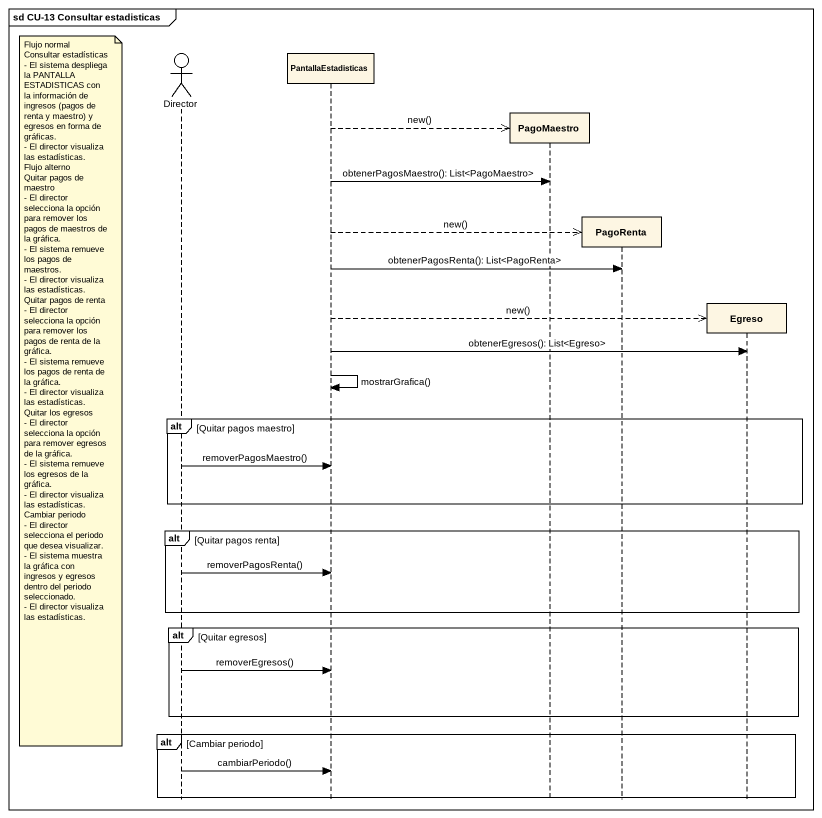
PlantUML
@startuml
mainframe sd CU-13 Consultar estadisticas
hide footbox
actor Director
participant PantallaEstadisticas
participant PagoMaestro
participant PagoRenta
participant Egreso

PantallaEstadisticas -->> PagoMaestro ** : new()
PantallaEstadisticas -> PagoMaestro : obtenerPagosMaestro(): List<PagoMaestro>
PantallaEstadisticas -->> PagoRenta ** : new()
PantallaEstadisticas -> PagoRenta : obtenerPagosRenta(): List<PagoRenta>
PantallaEstadisticas -->> Egreso ** : new()
PantallaEstadisticas -> Egreso : obtenerEgresos(): List<Egreso>
PantallaEstadisticas -> PantallaEstadisticas : mostrarGrafica()
note left of Director
  Flujo normal
  Consultar estadísticas
  - El sistema despliega la PANTALLA ESTADISTICAS con la información de ingresos (pagos de renta y maestro) y egresos en forma de gráficas.
  - El director visualiza las estadísticas.
  Flujo alterno
  Quitar pagos de maestro
  - El director selecciona la opción para remover los pagos de maestros de la gráfica.
  - El sistema remueve los pagos de maestros.
  - El director visualiza las estadísticas.
  Quitar pagos de renta
  - El director selecciona la opción para remover los pagos de renta de la gráfica.
  - El sistema remueve los pagos de renta de la gráfica.
  - El director visualiza las estadísticas.
  Quitar los egresos
  - El director selecciona la opción para remover egresos de la gráfica.
  - El sistema remueve los egresos de la gráfica.
  - El director visualiza las estadísticas.
  Cambiar periodo
  - El director selecciona el periodo que desea visualizar.
  - El sistema muestra la gráfica con ingresos y egresos dentro del periodo seleccionado.
  - El director visualiza las estadísticas.
end note
alt Quitar pagos maestro
  Director -> PantallaEstadisticas : removerPagosMaestro()
end
alt Quitar pagos renta
  Director -> PantallaEstadisticas : removerPagosRenta()
end
alt Quitar egresos
  Director -> PantallaEstadisticas : removerEgresos()
end
alt Cambiar periodo
  Director -> PantallaEstadisticas : cambiarPeriodo()
end
@enduml
